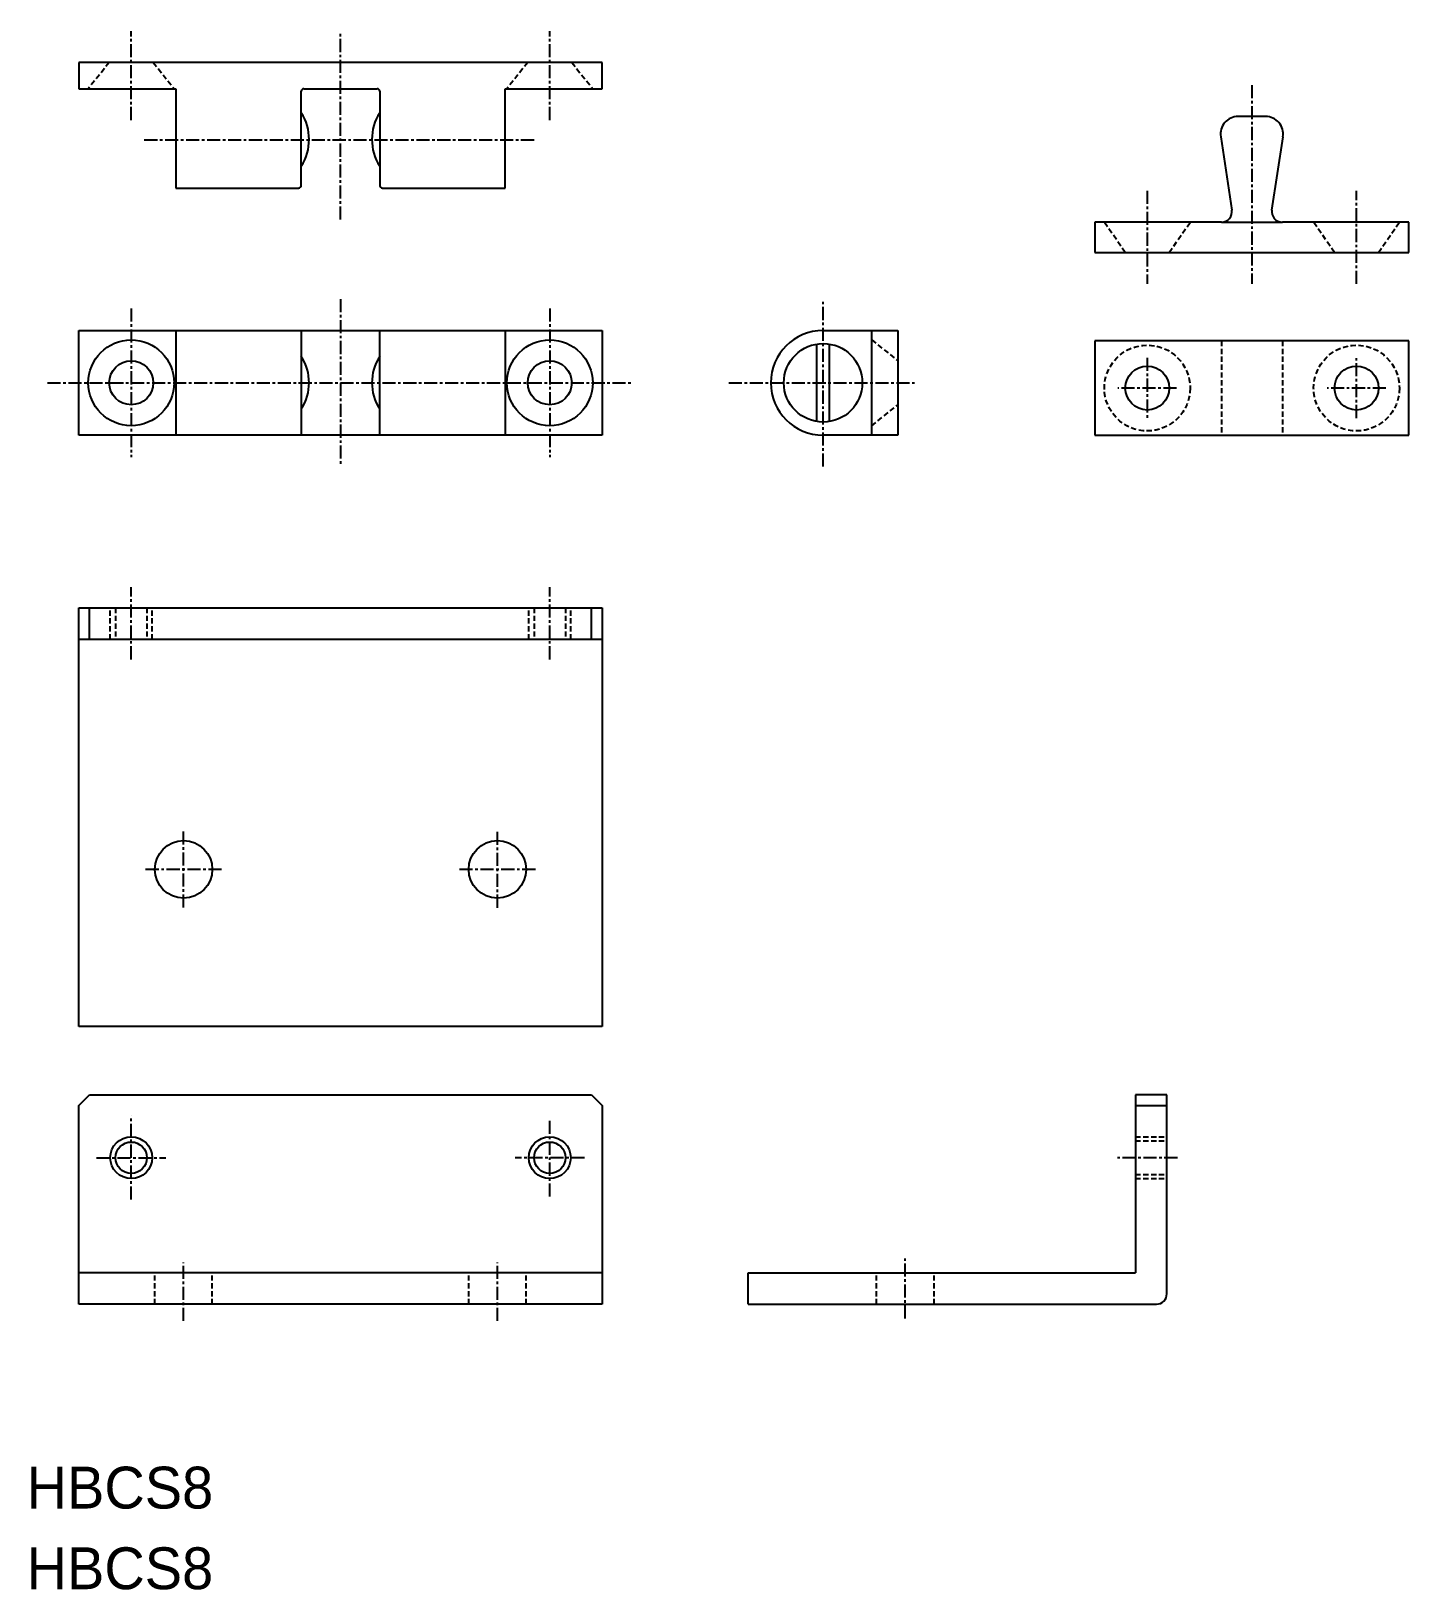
# Model space of a CAD drawing. Extents: x 0 to 132, y 7 to 156.
import ezdxf

# ---------------------------------------------------------------- set-up
doc = ezdxf.new("R2010")
doc.units = 0
doc.linetypes.add('CENTER', pattern=[2, 1.25, -0.25, 0.25, -0.25])
doc.linetypes.add('DASHED', pattern=[0.75, 0.5, -0.25])
doc.layers.get('0').update_dxf_attribs({"linetype": 'CONTINUOUS'})
doc.layers.add('CENTER', color=1, linetype='CENTER')

msp = doc.modelspace()

# ---------------------------------------------------------------- linework, layer by layer
at = {"color": 7, "linetype": 'CONTINUOUS'}
for p, q in [((55, 153.2), (5, 153.2)), ((5, 153.2), (5, 150.7)), ((55, 150.7), (55, 153.2)), ((5, 150.7), (14.25, 150.7)), ((14.25, 150.7), (14.25, 141.2)), ((26.5, 150.7), (33.5, 150.7)), ((45.75, 141.2), (45.75, 150.7)), ((45.75, 150.7), (55, 150.7)), ((26.25, 148.4), (26.25, 150.45)), ((33.75, 150.45), (33.75, 148.4)), ((26.25, 143.3), (26.25, 148.4)), ((33.75, 148.4), (33.75, 143.3)), ((118.41, 148.04), (115.78, 148.04)), ((114.12, 146.1), (115.19, 139.1)), ((119.01, 139.1), (120.08, 146.1)), ((26.25, 141.45), (26.25, 143.3)), ((33.75, 143.3), (33.75, 141.45)), ((14.25, 141.2), (26, 141.2)), ((34, 141.2), (45.75, 141.2)), ((114.19, 137.94), (102.1, 137.94)), ((102.1, 137.94), (102.1, 135.04)), ((114.19, 137.94), (120.01, 137.94)), ((132.1, 137.94), (120.01, 137.94)), ((132.1, 135.04), (132.1, 137.94)), ((102.1, 135.04), (132.1, 135.04)), ((5, 127.59), (55, 127.59)), ((5, 117.59), (5, 127.59)), ((14.25, 127.59), (14.25, 117.59)), ((26.25, 127.59), (26.25, 117.59)), ((33.75, 117.59), (33.75, 127.59)), ((45.75, 127.59), (45.75, 117.59)), ((55, 127.59), (55, 117.59)), ((76.12, 127.59), (83.27, 127.59)), ((80.77, 117.59), (80.77, 127.59)), ((83.27, 127.59), (83.27, 117.59)), ((75.52, 118.91), (75.52, 126.26)), ((76.72, 118.91), (76.72, 126.26)), ((132.1, 126.59), (102.1, 126.59)), ((102.1, 126.59), (102.1, 117.59)), ((132.1, 117.59), (132.1, 126.59)), ((55, 117.59), (5, 117.59)), ((83.27, 117.59), (76.12, 117.59)), ((102.1, 117.59), (132.1, 117.59)), ((5, 61.08), (5, 101.08)), ((5, 101.08), (55, 101.08)), ((6, 98.08), (6, 101.08)), ((54, 98.08), (54, 101.08)), ((55, 101.08), (55, 61.08)), ((5, 98.08), (55, 98.08)), ((55, 61.08), (5, 61.08)), ((5, 53.53), (6, 54.53)), ((6, 54.53), (54, 54.53)), ((54, 54.53), (55, 53.53)), ((108.97, 54.53), (105.97, 54.53)), ((105.97, 54.53), (105.97, 37.53)), ((108.97, 35.53), (108.97, 54.53)), ((5, 34.53), (5, 53.53)), ((55, 53.53), (55, 34.53)), ((105.97, 53.53), (108.97, 53.53)), ((55, 37.53), (5, 37.53)), ((68.97, 34.53), (68.97, 37.53)), ((68.97, 37.53), (105.97, 37.53)), ((55, 34.53), (5, 34.53)), ((68.97, 34.53), (107.97, 34.53))]:
    msp.add_line(p, q, dxfattribs=at)
at = {"color": 3, "linetype": 'DASHED'}
for p, q in [((7.9, 153.2), (5.9, 150.7)), ((12.1, 153.2), (14.1, 150.7)), ((47.9, 153.2), (45.9, 150.7)), ((52.1, 153.2), (54.1, 150.7)), ((105, 135.04), (103, 137.94)), ((109.2, 135.04), (111.2, 137.94)), ((125, 135.04), (123, 137.94)), ((129.2, 135.04), (131.2, 137.94)), ((80.77, 126.69), (83.27, 124.69)), ((114.19, 126.59), (114.19, 117.59)), ((120.01, 126.59), (120.01, 117.59)), ((80.77, 118.49), (83.27, 120.49)), ((8, 98.08), (8, 101.08)), ((8.5, 101.08), (8.5, 98.08)), ((11.5, 101.08), (11.5, 98.08)), ((12, 98.08), (12, 101.08)), ((48, 98.08), (48, 101.08)), ((48.5, 101.08), (48.5, 98.08)), ((51.5, 101.08), (51.5, 98.08)), ((52, 98.08), (52, 101.08)), ((105.97, 50.53), (108.97, 50.53)), ((105.97, 50.13), (108.97, 50.13)), ((105.97, 46.93), (108.97, 46.93)), ((105.97, 46.53), (108.97, 46.53)), ((12.25, 34.53), (12.25, 37.53)), ((17.75, 34.53), (17.75, 37.53)), ((42.25, 34.53), (42.25, 37.53)), ((47.75, 34.53), (47.75, 37.53)), ((81.22, 34.53), (81.22, 37.53)), ((86.72, 34.53), (86.72, 37.53))]:
    msp.add_line(p, q, dxfattribs=at)
at = {"color": 7, "linetype": 'CONTINUOUS'}
for centre, radius in [((10, 122.59), 4.1), ((50, 122.59), 4.1), ((76.12, 122.59), 3.75), ((10, 122.59), 2.1), ((50, 122.59), 2.1), ((107.1, 122.09), 2.1), ((127.1, 122.09), 2.1), ((15, 76.08), 2.75), ((45, 76.08), 2.75), ((10, 48.53), 1.5), ((50, 48.53), 1.5)]:
    msp.add_circle(centre, radius, dxfattribs=at)
at = {"color": 3, "linetype": 'DASHED'}
for centre in [(107.1, 122.09), (127.1, 122.09)]:
    msp.add_circle(centre, 4.1, dxfattribs=at)
at = {"color": 3, "linetype": 'CONTINUOUS'}
for centre in [(10, 48.53), (50, 48.53)]:
    msp.add_circle(centre, 2, dxfattribs=at)
at = {"color": 7, "linetype": 'CONTINUOUS'}
for centre, radius, start, end in [((26.5, 150.45), 0.25, 90, 180), ((33.5, 150.45), 0.25, 0, 90), ((22.29, 145.85), 4.71, 327.2209, 32.7791), ((37.71, 145.85), 4.71, 147.2209, 212.7791), ((115.78, 146.36), 1.68, 90, 188.6838), ((118.41, 146.36), 1.68, 351.3162, 90), ((26, 141.45), 0.25, 270, 0), ((34, 141.45), 0.25, 180, 270), ((114.19, 138.95), 1.01, 270, 8.6838), ((120.01, 138.95), 1.01, 171.3162, 270), ((76.12, 122.59), 5, 90, 270), ((22.46, 122.59), 4.54, 326.6015, 33.3985), ((37.54, 122.59), 4.54, 146.6015, 213.3985), ((107.97, 35.53), 1, 270, 0)]:
    msp.add_arc(centre, radius, start, end, dxfattribs=at)
at = {"layer": 'CENTER', "color": 1, "linetype": 'CENTER'}
for p, q in [((10, 147.7), (10, 156.2)), ((30, 138.2), (30, 156.2)), ((50, 147.7), (50, 156.2)), ((117.1, 151.04), (117.1, 132.04)), ((11.25, 145.8), (48.75, 145.8)), ((107.1, 140.94), (107.1, 132.04)), ((127.1, 132.04), (127.1, 140.94)), ((10, 129.69), (10, 115.49)), ((30, 130.59), (30, 114.59)), ((50, 129.69), (50, 115.49)), ((76.12, 114.59), (76.12, 130.59)), ((107.1, 124.99), (107.1, 119.18)), ((127.1, 119.22), (127.1, 124.95)), ((2, 122.59), (58, 122.59)), ((67.12, 122.59), (85.12, 122.59)), ((109.89, 122.09), (104.3, 122.09)), ((129.91, 122.09), (124.28, 122.09)), ((10, 96.16), (10, 103.05)), ((50, 96.16), (50, 103.05)), ((15, 72.45), (15, 79.77)), ((45, 72.42), (45, 79.74)), ((11.38, 76.11), (18.62, 76.11)), ((48.62, 76.08), (41.38, 76.08)), ((10, 44.53), (10, 52.54)), ((50, 44.81), (50, 52.26)), ((6.69, 48.53), (13.31, 48.53)), ((53.31, 48.53), (46.69, 48.53)), ((109.98, 48.53), (104.25, 48.53)), ((83.97, 33.16), (83.97, 38.91)), ((15, 32.94), (15, 38.5)), ((45, 32.94), (45, 38.5))]:
    msp.add_line(p, q, dxfattribs=at)

# ---------------------------------------------------------------- texts
at = {"color": 7, "linetype": 'CONTINUOUS'}
for p in [(0, 15), (0, 7.29)]:
    msp.add_text('HBCS8', height=4, dxfattribs=at).set_placement(p)

doc.saveas('drawing.dxf')
